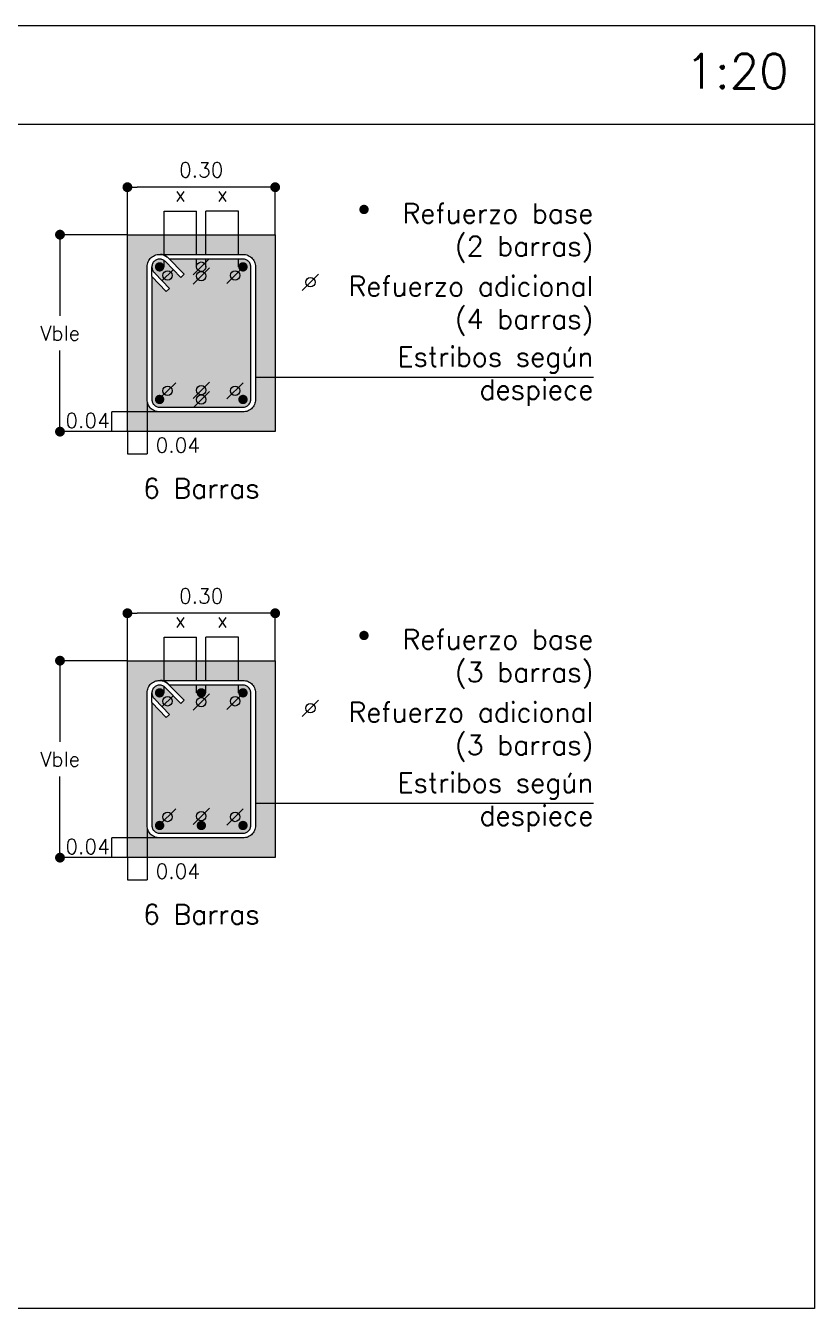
# Model space of a CAD drawing. Header units: millimetres. Extents: x -40 to 125, y -10 to 43.
# Drawn here: x 73.909 to 75.51, y -9.584 to -6.979 of the extents above; entities that cross this region are included whole.
import ezdxf

# ---------------------------------------------------------------- set-up
doc = ezdxf.new("R2010")
doc.units = ezdxf.units.MM
doc.header["$LTSCALE"] = 0.01
doc.header["$PDMODE"] = 3
for name, color, linetype in [('FC_BORDES', 4, 'Continuous'), ('FC_COTAS', 1, 'Continuous'), ('FC_COTAS @ 20', 1, 'Continuous'), ('FC_HATCH 254', 254, 'Continuous'), ('FC_R-80 @ 20', 11, 'Continuous'), ('FC_REFUERZO 2', 1, 'Continuous')]:
    doc.layers.add(name, color=color, linetype=linetype)
doc.layers.add('FC_HOJA', color=230, linetype='Continuous', plot=False)
doc.layers.add('FC_HOJA @ 20', color=230, linetype='Continuous', plot=False)
doc.styles.add('FC_TEXT', font='romans.shx', dxfattribs={"height": 0.002})
doc.styles.add('FC_TEXT1', font='romans.shx')
doc.dimstyles.new('FC_COTAS', dxfattribs={"dimtxt": 0.0015, "dimasz": 0.001, "dimexe": 0, "dimexo": 0, "dimgap": 0.001, "dimtad": 1, "dimtih": 1, "dimtoh": 1, "dimzin": 0, "dimdsep": 46, "dimtxsty": 'FC_TEXT1', "dimblk": 'DOT', "dimcen": 0.09, "dimclrd": 256, "dimclre": 256, "dimclrt": 256, "dimadec": 0, "dimazin": 0, "dimtfac": 1, "dimtix": 1, "dimtmove": 2, "dimatfit": 3, "dimfxl": 1.002, "dimtolj": 1, "dimtzin": 0, "dimlwd": -1, "dimarcsym": 0})
doc.dimstyles.new('FC_COTAS$7', dxfattribs={"dimtxt": 0.002, "dimasz": 0.002, "dimexe": 0, "dimexo": 0, "dimgap": 0.000375, "dimtad": 2, "dimtih": 1, "dimtoh": 1, "dimzin": 0, "dimdsep": 46, "dimtxsty": 'FC_TEXT1', "dimblk": 'DOT', "dimcen": 0.09, "dimclrd": 256, "dimclre": 256, "dimclrt": 11, "dimadec": 0, "dimazin": 0, "dimtfac": 1, "dimtix": 1, "dimtmove": 2, "dimatfit": 3, "dimfxl": 1.002, "dimtolj": 1, "dimtzin": 0, "dimlwd": -1, "dimarcsym": 0})

# ---------------------------------------------------------------- blocks, each defined once
blk = doc.blocks.new('_Dot')
at = {"color": 0, "linetype": 'ByBlock', "lineweight": -2}
blk.add_line((-0.5, 0), (-1, 0), dxfattribs=at)
at = {"color": 0, "linetype": 'ByBlock', "const_width": 0.5}
blk.add_lwpolyline([(-0.25, 0, 1), (0.25, 0, 1)], format="xyb", close=True, dxfattribs=at)
blk = doc.blocks.new('*D318')
at = {"layer": 'Defpoints', "color": 0, "transparency": 16777216}
for p in [(74.1151, -7.3068), (74.1151, -7.4032), (74.4151, -7.4032)]:
    blk.add_point(p, dxfattribs=at)
at = {"layer": 'FC_COTAS', "lineweight": -2, "transparency": 16777216}
for p, q in [((74.1151, -7.4032), (74.1151, -7.3068)), ((74.4151, -7.4032), (74.4151, -7.3068))]:
    blk.add_line(p, q, dxfattribs=at)
at = {"layer": 'FC_COTAS', "transparency": 16777216}
blk.add_line((74.3951, -7.3068), (74.1351, -7.3068), dxfattribs=at)
at = {"layer": 'FC_COTAS', "transparency": 16777216, "xscale": 0.02, "yscale": 0.02, "zscale": 0.02, "rotation": 180}
blk.add_blockref('_Dot', (74.1151, -7.3068), dxfattribs=at)
at = {"layer": 'FC_COTAS', "transparency": 16777216, "xscale": 0.02, "yscale": 0.02, "zscale": 0.02}
blk.add_blockref('_Dot', (74.4151, -7.3068), dxfattribs=at)
at = {"layer": 'FC_COTAS', "transparency": 16777216, "insert": (74.2651, -7.2718), "char_height": 0.03, "attachment_point": 5, "style": 'FC_TEXT1'}
blk.add_mtext('\\A1;0.30 ', dxfattribs=at)
blk = doc.blocks.new('*D323')
at = {"layer": 'Defpoints', "color": 0, "transparency": 16777216}
for p in [(73.9782, -7.4032), (74.1151, -7.4032), (74.1151, -7.8032)]:
    blk.add_point(p, dxfattribs=at)
at = {"layer": 'FC_COTAS', "lineweight": -2, "transparency": 16777216}
for p, q in [((74.1151, -7.4032), (73.9782, -7.4032)), ((74.1151, -7.8032), (73.9782, -7.8032))]:
    blk.add_line(p, q, dxfattribs=at)
at = {"layer": 'FC_COTAS', "transparency": 16777216}
for p, q in [((73.9782, -7.4232), (73.9782, -7.5682)), ((73.9782, -7.7832), (73.9782, -7.6382))]:
    blk.add_line(p, q, dxfattribs=at)
at = {"layer": 'FC_COTAS', "transparency": 16777216, "xscale": 0.02, "yscale": 0.02, "zscale": 0.02}
for p, rotation in [((73.9782, -7.4032), 90), ((73.9782, -7.8032), 270)]:
    blk.add_blockref('_Dot', p, dxfattribs=dict(at, rotation=rotation))
at = {"layer": 'FC_COTAS', "transparency": 16777216, "insert": (73.9782, -7.6032), "char_height": 0.03, "attachment_point": 5, "style": 'FC_TEXT1'}
blk.add_mtext('\\A1;Vble', dxfattribs=at)
blk = doc.blocks.new('*D324')
at = {"layer": 'Defpoints', "color": 0, "transparency": 16777216}
for p in [(74.0836, -7.7632), (74.1804, -7.7632), (74.1151, -7.8032)]:
    blk.add_point(p, dxfattribs=at)
at = {"layer": 'FC_COTAS', "lineweight": -2, "transparency": 16777216}
for p, q in [((74.1804, -7.7632), (74.0836, -7.7632)), ((74.1151, -7.8032), (74.0836, -7.8032))]:
    blk.add_line(p, q, dxfattribs=at)
at = {"layer": 'FC_COTAS', "transparency": 16777216}
blk.add_line((74.0836, -7.8032), (74.0836, -7.7632), dxfattribs=at)
at = {"layer": 'FC_COTAS', "transparency": 16777216, "insert": (74.0343, -7.7808), "char_height": 0.03, "attachment_point": 5, "style": 'FC_TEXT1'}
blk.add_mtext('\\A1;0.04', dxfattribs=at)
blk = doc.blocks.new('*D328')
at = {"layer": 'Defpoints', "color": 0, "transparency": 16777216}
for p in [(74.2556, -7.3555), (74.1896, -7.4686), (74.2556, -7.4683)]:
    blk.add_point(p, dxfattribs=at)
at = {"layer": 'FC_COTAS', "lineweight": -2, "transparency": 16777216}
for p, q in [((74.1896, -7.4686), (74.1896, -7.3555)), ((74.2556, -7.4683), (74.2556, -7.3555))]:
    blk.add_line(p, q, dxfattribs=at)
at = {"layer": 'FC_COTAS', "transparency": 16777216}
blk.add_line((74.1896, -7.3555), (74.2556, -7.3555), dxfattribs=at)
at = {"layer": 'FC_COTAS', "transparency": 16777216, "insert": (74.2226, -7.3205), "char_height": 0.03, "attachment_point": 5, "style": 'FC_TEXT1'}
blk.add_mtext('\\A1;x', dxfattribs=at)
blk = doc.blocks.new('*D335')
at = {"layer": 'Defpoints', "color": 0, "transparency": 16777216}
for p in [(74.2746, -7.3555), (74.2746, -7.4683), (74.3406, -7.4686)]:
    blk.add_point(p, dxfattribs=at)
at = {"layer": 'FC_COTAS', "lineweight": -2, "transparency": 16777216}
for p, q in [((74.2746, -7.4683), (74.2746, -7.3555)), ((74.3406, -7.4686), (74.3406, -7.3555))]:
    blk.add_line(p, q, dxfattribs=at)
at = {"layer": 'FC_COTAS', "transparency": 16777216}
blk.add_line((74.3406, -7.3555), (74.2746, -7.3555), dxfattribs=at)
at = {"layer": 'FC_COTAS', "transparency": 16777216, "insert": (74.3076, -7.3205), "char_height": 0.03, "attachment_point": 5, "style": 'FC_TEXT1'}
blk.add_mtext('\\A1;x', dxfattribs=at)
blk = doc.blocks.new('*D348')
at = {"layer": 'Defpoints', "color": 0, "transparency": 16777216}
for p in [(74.2556, -8.2207), (74.1896, -8.3337), (74.2556, -8.3335)]:
    blk.add_point(p, dxfattribs=at)
at = {"layer": 'FC_COTAS', "lineweight": -2, "transparency": 16777216}
for p, q in [((74.1896, -8.3337), (74.1896, -8.2207)), ((74.2556, -8.3335), (74.2556, -8.2207))]:
    blk.add_line(p, q, dxfattribs=at)
at = {"layer": 'FC_COTAS', "transparency": 16777216}
blk.add_line((74.1896, -8.2207), (74.2556, -8.2207), dxfattribs=at)
at = {"layer": 'FC_COTAS', "transparency": 16777216, "insert": (74.2226, -8.1857), "char_height": 0.03, "attachment_point": 5, "style": 'FC_TEXT1'}
blk.add_mtext('\\A1;x', dxfattribs=at)
blk = doc.blocks.new('*D349')
at = {"layer": 'Defpoints', "color": 0, "transparency": 16777216}
for p in [(74.1151, -8.172), (74.1151, -8.2684), (74.4151, -8.2684)]:
    blk.add_point(p, dxfattribs=at)
at = {"layer": 'FC_COTAS', "lineweight": -2, "transparency": 16777216}
for p, q in [((74.1151, -8.2684), (74.1151, -8.172)), ((74.4151, -8.2684), (74.4151, -8.172))]:
    blk.add_line(p, q, dxfattribs=at)
at = {"layer": 'FC_COTAS', "transparency": 16777216}
blk.add_line((74.3951, -8.172), (74.1351, -8.172), dxfattribs=at)
at = {"layer": 'FC_COTAS', "transparency": 16777216, "xscale": 0.02, "yscale": 0.02, "zscale": 0.02, "rotation": 180}
blk.add_blockref('_Dot', (74.1151, -8.172), dxfattribs=at)
at = {"layer": 'FC_COTAS', "transparency": 16777216, "xscale": 0.02, "yscale": 0.02, "zscale": 0.02}
blk.add_blockref('_Dot', (74.4151, -8.172), dxfattribs=at)
at = {"layer": 'FC_COTAS', "transparency": 16777216, "insert": (74.2651, -8.137), "char_height": 0.03, "attachment_point": 5, "style": 'FC_TEXT1'}
blk.add_mtext('\\A1;0.30 ', dxfattribs=at)
blk = doc.blocks.new('*D350')
at = {"layer": 'Defpoints', "color": 0, "transparency": 16777216}
for p in [(74.0836, -8.6284), (74.1804, -8.6284), (74.1151, -8.6684)]:
    blk.add_point(p, dxfattribs=at)
at = {"layer": 'FC_COTAS', "lineweight": -2, "transparency": 16777216}
for p, q in [((74.1804, -8.6284), (74.0836, -8.6284)), ((74.1151, -8.6684), (74.0836, -8.6684))]:
    blk.add_line(p, q, dxfattribs=at)
at = {"layer": 'FC_COTAS', "transparency": 16777216}
blk.add_line((74.0836, -8.6684), (74.0836, -8.6284), dxfattribs=at)
at = {"layer": 'FC_COTAS', "transparency": 16777216, "insert": (74.0343, -8.646), "char_height": 0.03, "attachment_point": 5, "style": 'FC_TEXT1'}
blk.add_mtext('\\A1;0.04', dxfattribs=at)
blk = doc.blocks.new('*D351')
at = {"layer": 'Defpoints', "color": 0, "transparency": 16777216}
for p in [(74.1551, -8.6031), (74.1151, -8.6684), (74.1551, -8.7133)]:
    blk.add_point(p, dxfattribs=at)
at = {"layer": 'FC_COTAS', "lineweight": -2, "transparency": 16777216}
for p, q in [((74.1551, -8.6031), (74.1551, -8.7133)), ((74.1151, -8.6684), (74.1151, -8.7133))]:
    blk.add_line(p, q, dxfattribs=at)
at = {"layer": 'FC_COTAS', "transparency": 16777216}
blk.add_line((74.1151, -8.7133), (74.1551, -8.7133), dxfattribs=at)
at = {"layer": 'FC_COTAS', "transparency": 16777216, "insert": (74.2175, -8.6961), "char_height": 0.03, "attachment_point": 5, "style": 'FC_TEXT1'}
blk.add_mtext('\\A1;0.04', dxfattribs=at)
blk = doc.blocks.new('*D360')
at = {"layer": 'Defpoints', "color": 0, "transparency": 16777216}
for p in [(74.1551, -7.7379), (74.1151, -7.8032), (74.1551, -7.8481)]:
    blk.add_point(p, dxfattribs=at)
at = {"layer": 'FC_COTAS', "lineweight": -2, "transparency": 16777216}
for p, q in [((74.1551, -7.7379), (74.1551, -7.8481)), ((74.1151, -7.8032), (74.1151, -7.8481))]:
    blk.add_line(p, q, dxfattribs=at)
at = {"layer": 'FC_COTAS', "transparency": 16777216}
blk.add_line((74.1151, -7.8481), (74.1551, -7.8481), dxfattribs=at)
at = {"layer": 'FC_COTAS', "transparency": 16777216, "insert": (74.2175, -7.8309), "char_height": 0.03, "attachment_point": 5, "style": 'FC_TEXT1'}
blk.add_mtext('\\A1;0.04', dxfattribs=at)
blk = doc.blocks.new('*D365')
at = {"layer": 'Defpoints', "color": 0, "transparency": 16777216}
for p in [(74.2746, -8.2207), (74.2746, -8.3334), (74.3406, -8.3337)]:
    blk.add_point(p, dxfattribs=at)
at = {"layer": 'FC_COTAS', "lineweight": -2, "transparency": 16777216}
for p, q in [((74.2746, -8.3334), (74.2746, -8.2207)), ((74.3406, -8.3337), (74.3406, -8.2207))]:
    blk.add_line(p, q, dxfattribs=at)
at = {"layer": 'FC_COTAS', "transparency": 16777216}
blk.add_line((74.3406, -8.2207), (74.2746, -8.2207), dxfattribs=at)
at = {"layer": 'FC_COTAS', "transparency": 16777216, "insert": (74.3076, -8.1857), "char_height": 0.03, "attachment_point": 5, "style": 'FC_TEXT1'}
blk.add_mtext('\\A1;x', dxfattribs=at)
blk = doc.blocks.new('*D366')
at = {"layer": 'Defpoints', "color": 0, "transparency": 16777216}
for p in [(73.9782, -8.2684), (74.1151, -8.2684), (74.1151, -8.6684)]:
    blk.add_point(p, dxfattribs=at)
at = {"layer": 'FC_COTAS', "lineweight": -2, "transparency": 16777216}
for p, q in [((74.1151, -8.2684), (73.9782, -8.2684)), ((74.1151, -8.6684), (73.9782, -8.6684))]:
    blk.add_line(p, q, dxfattribs=at)
at = {"layer": 'FC_COTAS', "transparency": 16777216}
for p, q in [((73.9782, -8.2884), (73.9782, -8.4334)), ((73.9782, -8.6484), (73.9782, -8.5034))]:
    blk.add_line(p, q, dxfattribs=at)
at = {"layer": 'FC_COTAS', "transparency": 16777216, "xscale": 0.02, "yscale": 0.02, "zscale": 0.02}
for p, rotation in [((73.9782, -8.2684), 90), ((73.9782, -8.6684), 270)]:
    blk.add_blockref('_Dot', p, dxfattribs=dict(at, rotation=rotation))
at = {"layer": 'FC_COTAS', "transparency": 16777216, "insert": (73.9782, -8.4684), "char_height": 0.03, "attachment_point": 5, "style": 'FC_TEXT1'}
blk.add_mtext('\\A1;Vble', dxfattribs=at)
blk = doc.blocks.new('*U95')
at = {"color": 0, "ltscale": 1.5}
blk.add_lwpolyline([(-0.0648, -0.0096), (-0.0648, -0.0096)], dxfattribs=at)
blk.add_wipeout([(-0.0828, 0), (0.0847, 0), (0.0873, -0.0001), (0.0899, -0.0006), (0.0925, -0.0012), (0.095, -0.0022), (0.0973, -0.0034), (0.0996, -0.0048), (0.1016, -0.0065), (0.1035, -0.0084), (0.1052, -0.0104), (0.1066, -0.0127), (0.1078, -0.015), (0.1088, -0.0175), (0.1094, -0.0201), (0.1099, -0.0227), (0.11, -0.0253), (0.11, -0.2947), (0.1099, -0.2973), (0.1094, -0.2999), (0.1088, -0.3025), (0.1078, -0.305), (0.1066, -0.3073), (0.1052, -0.3096), (0.1035, -0.3116), (0.1016, -0.3135), (0.0996, -0.3152), (0.0973, -0.3166), (0.095, -0.3178), (0.0925, -0.3188), (0.0899, -0.3194), (0.0873, -0.3199), (0.0847, -0.32), (-0.0847, -0.32), (-0.0873, -0.3199), (-0.0899, -0.3194), (-0.0925, -0.3188), (-0.095, -0.3178), (-0.0973, -0.3166), (-0.0996, -0.3152), (-0.1016, -0.3135), (-0.1035, -0.3116), (-0.1052, -0.3096), (-0.1066, -0.3073), (-0.1078, -0.305), (-0.1088, -0.3025), (-0.1094, -0.2999), (-0.1099, -0.2973), (-0.11, -0.2947), (-0.11, -0.0253), (-0.1099, -0.0227), (-0.1094, -0.0201), (-0.1088, -0.0175), (-0.1078, -0.015), (-0.1066, -0.0127), (-0.1052, -0.0104), (-0.1035, -0.0084), (-0.1016, -0.0065), (-0.0996, -0.0048), (-0.0973, -0.0034), (-0.095, -0.0022), (-0.0925, -0.0012), (-0.0899, -0.0006), (-0.0873, -0.0001), (-0.0847, 0), (-0.082, -0.0001), (-0.0794, -0.0006), (-0.0768, -0.0012), (-0.0744, -0.0022), (-0.072, -0.0034), (-0.0698, -0.0048), (-0.0684, -0.006), (-0.035, -0.0403), (-0.0418, -0.047), (-0.073, -0.0148), (-0.0741, -0.0137), (-0.0754, -0.0126), (-0.0768, -0.0117), (-0.0783, -0.011), (-0.0798, -0.0104), (-0.0814, -0.01), (-0.083, -0.0097), (-0.0847, -0.0096), (-0.0863, -0.0097), (-0.0879, -0.01), (-0.0895, -0.0104), (-0.0911, -0.011), (-0.0925, -0.0117), (-0.0939, -0.0126), (-0.0952, -0.0137), (-0.0963, -0.0148), (-0.0974, -0.0161), (-0.0983, -0.0175), (-0.099, -0.0189), (-0.0996, -0.0205), (-0.1, -0.0221), (-0.1003, -0.0237), (-0.1004, -0.0253), (-0.1003, -0.027), (-0.1, -0.0286), (-0.0996, -0.0302), (-0.099, -0.0317), (-0.0983, -0.0332), (-0.0974, -0.0346), (-0.0963, -0.0359), (-0.0952, -0.037), (-0.0941, -0.0379), (-0.0645, -0.0691), (-0.0715, -0.0757), (-0.1004, -0.0452), (-0.1004, -0.2947), (-0.1003, -0.2963), (-0.1, -0.2979), (-0.0996, -0.2995), (-0.099, -0.3011), (-0.0983, -0.3025), (-0.0974, -0.3039), (-0.0963, -0.3052), (-0.0952, -0.3063), (-0.0939, -0.3074), (-0.0925, -0.3083), (-0.0911, -0.309), (-0.0895, -0.3096), (-0.0879, -0.31), (-0.0863, -0.3103), (-0.0847, -0.3104), (0.0847, -0.3104), (0.0863, -0.3103), (0.0879, -0.31), (0.0895, -0.3096), (0.0911, -0.309), (0.0925, -0.3083), (0.0939, -0.3074), (0.0952, -0.3063), (0.0963, -0.3052), (0.0974, -0.3039), (0.0983, -0.3025), (0.099, -0.3011), (0.0996, -0.2995), (0.1, -0.2979), (0.1003, -0.2963), (0.1004, -0.2947), (0.1004, -0.0253), (0.1003, -0.0237), (0.1, -0.0221), (0.0996, -0.0205), (0.099, -0.0189), (0.0983, -0.0175), (0.0974, -0.0161), (0.0963, -0.0148), (0.0952, -0.0137), (0.0939, -0.0126), (0.0925, -0.0117), (0.0911, -0.011), (0.0895, -0.0104), (0.0879, -0.01), (0.0863, -0.0097), (0.0857, -0.0097), (-0.0646, -0.0097), (-0.0683, -0.0059), (-0.0697, -0.0048), (-0.0719, -0.0033), (-0.0743, -0.0021), (-0.0768, -0.0011), (-0.0794, -0.0005), (-0.082, 0)], dxfattribs=at)
blk.add_lwpolyline([(-0.0828, 0), (0.0847, 0), (0.0873, -0.0001), (0.0899, -0.0006), (0.0925, -0.0012), (0.095, -0.0022), (0.0973, -0.0034), (0.0996, -0.0048), (0.1016, -0.0065), (0.1035, -0.0084), (0.1052, -0.0104), (0.1066, -0.0127), (0.1078, -0.015), (0.1088, -0.0175), (0.1094, -0.0201), (0.1099, -0.0227), (0.11, -0.0253), (0.11, -0.2947), (0.1099, -0.2973), (0.1094, -0.2999), (0.1088, -0.3025), (0.1078, -0.305), (0.1066, -0.3073), (0.1052, -0.3096), (0.1035, -0.3116), (0.1016, -0.3135), (0.0996, -0.3152), (0.0973, -0.3166), (0.095, -0.3178), (0.0925, -0.3188), (0.0899, -0.3194), (0.0873, -0.3199), (0.0847, -0.32), (-0.0847, -0.32), (-0.0873, -0.3199), (-0.0899, -0.3194), (-0.0925, -0.3188), (-0.095, -0.3178), (-0.0973, -0.3166), (-0.0996, -0.3152), (-0.1016, -0.3135), (-0.1035, -0.3116), (-0.1052, -0.3096), (-0.1066, -0.3073), (-0.1078, -0.305), (-0.1088, -0.3025), (-0.1094, -0.2999), (-0.1099, -0.2973), (-0.11, -0.2947), (-0.11, -0.0253), (-0.1099, -0.0227), (-0.1094, -0.0201), (-0.1088, -0.0175), (-0.1078, -0.015), (-0.1066, -0.0127), (-0.1052, -0.0104), (-0.1035, -0.0084), (-0.1016, -0.0065), (-0.0996, -0.0048), (-0.0973, -0.0034), (-0.095, -0.0022), (-0.0925, -0.0012), (-0.0899, -0.0006), (-0.0873, -0.0001), (-0.0847, 0), (-0.082, -0.0001), (-0.0794, -0.0006), (-0.0768, -0.0012), (-0.0744, -0.0022), (-0.072, -0.0034), (-0.0698, -0.0048), (-0.0684, -0.006), (-0.035, -0.0403), (-0.0418, -0.047), (-0.073, -0.0148), (-0.0741, -0.0137), (-0.0754, -0.0126), (-0.0768, -0.0117), (-0.0783, -0.011), (-0.0798, -0.0104), (-0.0814, -0.01), (-0.083, -0.0097), (-0.0847, -0.0096), (-0.0863, -0.0097), (-0.0879, -0.01), (-0.0895, -0.0104), (-0.0911, -0.011), (-0.0925, -0.0117), (-0.0939, -0.0126), (-0.0952, -0.0137), (-0.0963, -0.0148), (-0.0974, -0.0161), (-0.0983, -0.0175), (-0.099, -0.0189), (-0.0996, -0.0205), (-0.1, -0.0221), (-0.1003, -0.0237), (-0.1004, -0.0253), (-0.1003, -0.027), (-0.1, -0.0286), (-0.0996, -0.0302), (-0.099, -0.0317), (-0.0983, -0.0332), (-0.0974, -0.0346), (-0.0963, -0.0359), (-0.0952, -0.037), (-0.0941, -0.0379), (-0.0645, -0.0691), (-0.0715, -0.0757), (-0.1004, -0.0452), (-0.1004, -0.2947), (-0.1003, -0.2963), (-0.1, -0.2979), (-0.0996, -0.2995), (-0.099, -0.3011), (-0.0983, -0.3025), (-0.0974, -0.3039), (-0.0963, -0.3052), (-0.0952, -0.3063), (-0.0939, -0.3074), (-0.0925, -0.3083), (-0.0911, -0.309), (-0.0895, -0.3096), (-0.0879, -0.31), (-0.0863, -0.3103), (-0.0847, -0.3104), (0.0847, -0.3104), (0.0863, -0.3103), (0.0879, -0.31), (0.0895, -0.3096), (0.0911, -0.309), (0.0925, -0.3083), (0.0939, -0.3074), (0.0952, -0.3063), (0.0963, -0.3052), (0.0974, -0.3039), (0.0983, -0.3025), (0.099, -0.3011), (0.0996, -0.2995), (0.1, -0.2979), (0.1003, -0.2963), (0.1004, -0.2947), (0.1004, -0.0253), (0.1003, -0.0237), (0.1, -0.0221), (0.0996, -0.0205), (0.099, -0.0189), (0.0983, -0.0175), (0.0974, -0.0161), (0.0963, -0.0148), (0.0952, -0.0137), (0.0939, -0.0126), (0.0925, -0.0117), (0.0911, -0.011), (0.0895, -0.0104), (0.0879, -0.01), (0.0863, -0.0097), (0.0857, -0.0097), (-0.0646, -0.0097), (-0.0683, -0.0059), (-0.0697, -0.0048), (-0.0719, -0.0033), (-0.0743, -0.0021), (-0.0768, -0.0011), (-0.0794, -0.0005), (-0.082, 0)], close=True, dxfattribs=at)
blk.add_lwpolyline([(-0.1004, -0.0452), (-0.1004, -0.0253)], dxfattribs=at)
blk = doc.blocks.new('*U96')
at = {"color": 0, "ltscale": 1.5}
blk.add_lwpolyline([(-0.0648, -0.0096), (-0.0648, -0.0096)], dxfattribs=at)
blk.add_wipeout([(-0.0828, 0), (0.0847, 0), (0.0873, -0.0001), (0.0899, -0.0006), (0.0925, -0.0012), (0.095, -0.0022), (0.0973, -0.0034), (0.0996, -0.0048), (0.1016, -0.0065), (0.1035, -0.0084), (0.1052, -0.0104), (0.1066, -0.0127), (0.1078, -0.015), (0.1088, -0.0175), (0.1094, -0.0201), (0.1099, -0.0227), (0.11, -0.0253), (0.11, -0.2947), (0.1099, -0.2973), (0.1094, -0.2999), (0.1088, -0.3025), (0.1078, -0.305), (0.1066, -0.3073), (0.1052, -0.3096), (0.1035, -0.3116), (0.1016, -0.3135), (0.0996, -0.3152), (0.0973, -0.3166), (0.095, -0.3178), (0.0925, -0.3188), (0.0899, -0.3194), (0.0873, -0.3199), (0.0847, -0.32), (-0.0847, -0.32), (-0.0873, -0.3199), (-0.0899, -0.3194), (-0.0925, -0.3188), (-0.095, -0.3178), (-0.0973, -0.3166), (-0.0996, -0.3152), (-0.1016, -0.3135), (-0.1035, -0.3116), (-0.1052, -0.3096), (-0.1066, -0.3073), (-0.1078, -0.305), (-0.1088, -0.3025), (-0.1094, -0.2999), (-0.1099, -0.2973), (-0.11, -0.2947), (-0.11, -0.0253), (-0.1099, -0.0227), (-0.1094, -0.0201), (-0.1088, -0.0175), (-0.1078, -0.015), (-0.1066, -0.0127), (-0.1052, -0.0104), (-0.1035, -0.0084), (-0.1016, -0.0065), (-0.0996, -0.0048), (-0.0973, -0.0034), (-0.095, -0.0022), (-0.0925, -0.0012), (-0.0899, -0.0006), (-0.0873, -0.0001), (-0.0847, 0), (-0.082, -0.0001), (-0.0794, -0.0006), (-0.0768, -0.0012), (-0.0744, -0.0022), (-0.072, -0.0034), (-0.0698, -0.0048), (-0.0684, -0.006), (-0.035, -0.0403), (-0.0418, -0.047), (-0.073, -0.0148), (-0.0741, -0.0137), (-0.0754, -0.0126), (-0.0768, -0.0117), (-0.0783, -0.011), (-0.0798, -0.0104), (-0.0814, -0.01), (-0.083, -0.0097), (-0.0847, -0.0096), (-0.0863, -0.0097), (-0.0879, -0.01), (-0.0895, -0.0104), (-0.0911, -0.011), (-0.0925, -0.0117), (-0.0939, -0.0126), (-0.0952, -0.0137), (-0.0963, -0.0148), (-0.0974, -0.0161), (-0.0983, -0.0175), (-0.099, -0.0189), (-0.0996, -0.0205), (-0.1, -0.0221), (-0.1003, -0.0237), (-0.1004, -0.0253), (-0.1003, -0.027), (-0.1, -0.0286), (-0.0996, -0.0302), (-0.099, -0.0317), (-0.0983, -0.0332), (-0.0974, -0.0346), (-0.0963, -0.0359), (-0.0952, -0.037), (-0.0941, -0.0379), (-0.0645, -0.0691), (-0.0715, -0.0757), (-0.1004, -0.0452), (-0.1004, -0.2947), (-0.1003, -0.2963), (-0.1, -0.2979), (-0.0996, -0.2995), (-0.099, -0.3011), (-0.0983, -0.3025), (-0.0974, -0.3039), (-0.0963, -0.3052), (-0.0952, -0.3063), (-0.0939, -0.3074), (-0.0925, -0.3083), (-0.0911, -0.309), (-0.0895, -0.3096), (-0.0879, -0.31), (-0.0863, -0.3103), (-0.0847, -0.3104), (0.0847, -0.3104), (0.0863, -0.3103), (0.0879, -0.31), (0.0895, -0.3096), (0.0911, -0.309), (0.0925, -0.3083), (0.0939, -0.3074), (0.0952, -0.3063), (0.0963, -0.3052), (0.0974, -0.3039), (0.0983, -0.3025), (0.099, -0.3011), (0.0996, -0.2995), (0.1, -0.2979), (0.1003, -0.2963), (0.1004, -0.2947), (0.1004, -0.0253), (0.1003, -0.0237), (0.1, -0.0221), (0.0996, -0.0205), (0.099, -0.0189), (0.0983, -0.0175), (0.0974, -0.0161), (0.0963, -0.0148), (0.0952, -0.0137), (0.0939, -0.0126), (0.0925, -0.0117), (0.0911, -0.011), (0.0895, -0.0104), (0.0879, -0.01), (0.0863, -0.0097), (0.0857, -0.0097), (-0.0646, -0.0097), (-0.0683, -0.0059), (-0.0697, -0.0048), (-0.0719, -0.0033), (-0.0743, -0.0021), (-0.0768, -0.0011), (-0.0794, -0.0005), (-0.082, 0)], dxfattribs=at)
blk.add_lwpolyline([(-0.0828, 0), (0.0847, 0), (0.0873, -0.0001), (0.0899, -0.0006), (0.0925, -0.0012), (0.095, -0.0022), (0.0973, -0.0034), (0.0996, -0.0048), (0.1016, -0.0065), (0.1035, -0.0084), (0.1052, -0.0104), (0.1066, -0.0127), (0.1078, -0.015), (0.1088, -0.0175), (0.1094, -0.0201), (0.1099, -0.0227), (0.11, -0.0253), (0.11, -0.2947), (0.1099, -0.2973), (0.1094, -0.2999), (0.1088, -0.3025), (0.1078, -0.305), (0.1066, -0.3073), (0.1052, -0.3096), (0.1035, -0.3116), (0.1016, -0.3135), (0.0996, -0.3152), (0.0973, -0.3166), (0.095, -0.3178), (0.0925, -0.3188), (0.0899, -0.3194), (0.0873, -0.3199), (0.0847, -0.32), (-0.0847, -0.32), (-0.0873, -0.3199), (-0.0899, -0.3194), (-0.0925, -0.3188), (-0.095, -0.3178), (-0.0973, -0.3166), (-0.0996, -0.3152), (-0.1016, -0.3135), (-0.1035, -0.3116), (-0.1052, -0.3096), (-0.1066, -0.3073), (-0.1078, -0.305), (-0.1088, -0.3025), (-0.1094, -0.2999), (-0.1099, -0.2973), (-0.11, -0.2947), (-0.11, -0.0253), (-0.1099, -0.0227), (-0.1094, -0.0201), (-0.1088, -0.0175), (-0.1078, -0.015), (-0.1066, -0.0127), (-0.1052, -0.0104), (-0.1035, -0.0084), (-0.1016, -0.0065), (-0.0996, -0.0048), (-0.0973, -0.0034), (-0.095, -0.0022), (-0.0925, -0.0012), (-0.0899, -0.0006), (-0.0873, -0.0001), (-0.0847, 0), (-0.082, -0.0001), (-0.0794, -0.0006), (-0.0768, -0.0012), (-0.0744, -0.0022), (-0.072, -0.0034), (-0.0698, -0.0048), (-0.0684, -0.006), (-0.035, -0.0403), (-0.0418, -0.047), (-0.073, -0.0148), (-0.0741, -0.0137), (-0.0754, -0.0126), (-0.0768, -0.0117), (-0.0783, -0.011), (-0.0798, -0.0104), (-0.0814, -0.01), (-0.083, -0.0097), (-0.0847, -0.0096), (-0.0863, -0.0097), (-0.0879, -0.01), (-0.0895, -0.0104), (-0.0911, -0.011), (-0.0925, -0.0117), (-0.0939, -0.0126), (-0.0952, -0.0137), (-0.0963, -0.0148), (-0.0974, -0.0161), (-0.0983, -0.0175), (-0.099, -0.0189), (-0.0996, -0.0205), (-0.1, -0.0221), (-0.1003, -0.0237), (-0.1004, -0.0253), (-0.1003, -0.027), (-0.1, -0.0286), (-0.0996, -0.0302), (-0.099, -0.0317), (-0.0983, -0.0332), (-0.0974, -0.0346), (-0.0963, -0.0359), (-0.0952, -0.037), (-0.0941, -0.0379), (-0.0645, -0.0691), (-0.0715, -0.0757), (-0.1004, -0.0452), (-0.1004, -0.2947), (-0.1003, -0.2963), (-0.1, -0.2979), (-0.0996, -0.2995), (-0.099, -0.3011), (-0.0983, -0.3025), (-0.0974, -0.3039), (-0.0963, -0.3052), (-0.0952, -0.3063), (-0.0939, -0.3074), (-0.0925, -0.3083), (-0.0911, -0.309), (-0.0895, -0.3096), (-0.0879, -0.31), (-0.0863, -0.3103), (-0.0847, -0.3104), (0.0847, -0.3104), (0.0863, -0.3103), (0.0879, -0.31), (0.0895, -0.3096), (0.0911, -0.309), (0.0925, -0.3083), (0.0939, -0.3074), (0.0952, -0.3063), (0.0963, -0.3052), (0.0974, -0.3039), (0.0983, -0.3025), (0.099, -0.3011), (0.0996, -0.2995), (0.1, -0.2979), (0.1003, -0.2963), (0.1004, -0.2947), (0.1004, -0.0253), (0.1003, -0.0237), (0.1, -0.0221), (0.0996, -0.0205), (0.099, -0.0189), (0.0983, -0.0175), (0.0974, -0.0161), (0.0963, -0.0148), (0.0952, -0.0137), (0.0939, -0.0126), (0.0925, -0.0117), (0.0911, -0.011), (0.0895, -0.0104), (0.0879, -0.01), (0.0863, -0.0097), (0.0857, -0.0097), (-0.0646, -0.0097), (-0.0683, -0.0059), (-0.0697, -0.0048), (-0.0719, -0.0033), (-0.0743, -0.0021), (-0.0768, -0.0011), (-0.0794, -0.0005), (-0.082, 0)], close=True, dxfattribs=at)
blk.add_lwpolyline([(-0.1004, -0.0452), (-0.1004, -0.0253)], dxfattribs=at)

msp = doc.modelspace()

# ---------------------------------------------------------------- hatches: boundary and pattern name
at = {"layer": 'FC_HATCH 254'}
h = msp.add_hatch(color=256, dxfattribs=at)
h.dxf.hatch_style = 1
h.paths.add_polyline_path([(74.1151, -7.8032), (74.1151, -7.4032), (74.4151, -7.4032), (74.4151, -7.8032)])
h = msp.add_hatch(color=256, dxfattribs=at)
h.dxf.hatch_style = 1
h.paths.add_polyline_path([(74.1151, -8.6684), (74.1151, -8.2684), (74.4151, -8.2684), (74.4151, -8.6684)])

# ---------------------------------------------------------------- linework, layer by layer
at = {"layer": 'FC_BORDES'}
for points in [[(74.1151, -7.8032), (74.1151, -7.4032), (74.4151, -7.4032), (74.4151, -7.8032)], [(74.1151, -8.6684), (74.1151, -8.2684), (74.4151, -8.2684), (74.4151, -8.6684)]]:
    msp.add_lwpolyline(points, close=True, dxfattribs=at)
at = {"layer": 'FC_HOJA', "ltscale": 0.6}
msp.add_lwpolyline([(68.8865, -6.9787), (75.5098, -6.9787), (75.5098, -9.5837), (68.8865, -9.5837)], close=True, dxfattribs=at)
msp.add_lwpolyline([(68.8865, -7.1787), (75.5098, -7.1787)], dxfattribs=at)
at = {"layer": 'FC_REFUERZO 2', "ltscale": 0.35}
for p, q in [((74.2131, -7.4695), (74.1799, -7.5026)), ((74.2817, -7.4517), (74.2485, -7.4848)), ((74.2817, -7.4708), (74.2485, -7.5039)), ((74.3503, -7.4695), (74.3172, -7.5026)), ((74.5032, -7.4833), (74.47, -7.5164)), ((74.1799, -7.7369), (74.2131, -7.7038)), ((74.2817, -7.7025), (74.2485, -7.7357)), ((74.3172, -7.7369), (74.3503, -7.7038)), ((74.2817, -7.7216), (74.2485, -7.7547)), ((74.2131, -8.3344), (74.1799, -8.3675)), ((74.2817, -8.3359), (74.2485, -8.3691)), ((74.3503, -8.3344), (74.3172, -8.3675)), ((74.5032, -8.3484), (74.47, -8.3816)), ((74.2131, -8.5693), (74.1799, -8.6024)), ((74.2485, -8.6008), (74.2817, -8.5677)), ((74.3503, -8.5693), (74.3172, -8.6024))]:
    msp.add_line(p, q, dxfattribs=at)
at = {"layer": 'FC_REFUERZO 2', "const_width": 0.0095}
for points in [[(74.5907, -7.352, 1), (74.6002, -7.352, 1)], [(74.1852, -7.4686, -1), (74.1757, -7.4686, -1)], [(74.345, -7.4686, 1), (74.3545, -7.4686, 1)], [(74.1852, -7.7379, 1), (74.1757, -7.7379, 1)], [(74.345, -7.7379, -1), (74.3545, -7.7379, -1)], [(74.5907, -8.2172, 1), (74.6002, -8.2172, 1)], [(74.1852, -8.3337, -1), (74.1757, -8.3337, -1)], [(74.2699, -8.3337, -1), (74.2604, -8.3337, -1)], [(74.345, -8.3337, 1), (74.3545, -8.3337, 1)], [(74.1852, -8.6031, 1), (74.1757, -8.6031, 1)], [(74.2699, -8.6031, 1), (74.2604, -8.6031, 1)], [(74.345, -8.6031, -1), (74.3545, -8.6031, -1)]]:
    msp.add_lwpolyline(points, format="xyb", close=True, dxfattribs=at)
at = {"layer": 'FC_REFUERZO 2'}
for centre in [(74.2651, -7.4682), (74.1965, -7.4861), (74.2651, -7.4873), (74.3337, -7.4861), (74.4866, -7.4998), (74.1965, -7.7203), (74.2651, -7.7191), (74.3337, -7.7203), (74.2651, -7.7382), (74.1965, -8.3509), (74.2651, -8.3525), (74.3337, -8.3509), (74.4866, -8.365), (74.1965, -8.5858), (74.2651, -8.5843), (74.3337, -8.5858)]:
    msp.add_circle(centre, 0.00954, dxfattribs=at)

# ---------------------------------------------------------------- texts
at = {"layer": 'FC_COTAS @ 20', "color": 11, "char_height": 0.04, "attachment_point": 9, "style": 'FC_TEXT1'}
for insert in [(75.0611, -7.751), (75.0611, -8.6162)]:
    msp.add_mtext('Estribos según\\Pdespiece', dxfattribs=dict(at, insert=insert))
at = {"layer": 'FC_HOJA @ 20', "insert": (75.4578, -7.0712), "char_height": 0.07, "attachment_point": 6, "style": 'FC_TEXT'}
msp.add_mtext('1:20', dxfattribs=at)
at = {"layer": 'FC_R-80 @ 20', "char_height": 0.04, "attachment_point": 9, "style": 'FC_TEXT1'}
for s, insert in [('Refuerzo base\\P(2 barras)', (75.0611, -7.4598)), ('Refuerzo adicional\\P(4 barras)', (75.0611, -7.6077)), ('Refuerzo base\\P(3 barras)', (75.0611, -8.325)), ('Refuerzo adicional\\P(3 barras)', (75.0611, -8.4729))]:
    msp.add_mtext(s, dxfattribs=dict(at, insert=insert))
at = {"layer": 'FC_R-80 @ 20', "char_height": 0.04, "width": 0.267067, "attachment_point": 8, "style": 'FC_TEXT1'}
for insert in [(74.2651, -7.9384), (74.2651, -8.8036)]:
    msp.add_mtext('6 Barras', dxfattribs=dict(at, insert=insert))

# ---------------------------------------------------------------- dimensions: what is measured, and where the dimension line sits
at = {"layer": 'FC_COTAS @ 20'}
for base, p1, p2, text, picture, middle in [((74.1151, -7.3068), (74.4151, -7.4032), (74.1151, -7.4032), '<> ', '*D318', (74.2651, -7.2718)), ((74.2556, -7.3555), (74.1896, -7.4686), (74.2556, -7.4683), 'x', '*D328', (74.2226, -7.3205)), ((74.1151, -8.172), (74.4151, -8.2684), (74.1151, -8.2684), '<> ', '*D349', (74.2651, -8.137)), ((74.2556, -8.2207), (74.1896, -8.3337), (74.2556, -8.3335), 'x', '*D348', (74.2226, -8.1857))]:
    dim = msp.add_linear_dim(base=base, p1=p1, p2=p2, text=text, dimstyle='FC_COTAS', override={"dimscale": 20, "dimtix": 1, "dimtofl": 1, "dimtmove": 2, "dimatfit": 1}, dxfattribs=at)
    dim.commit()
    dim.dimension.update_dxf_attribs({"geometry": picture, "text_midpoint": middle})
for base, p1, p2, angle, text, picture, middle in [((74.2746, -7.3555), (74.3406, -7.4686), (74.2746, -7.4683), 180, 'x', '*D335', (74.3076, -7.3205)), ((73.9782, -7.4032), (74.1151, -7.8032), (74.1151, -7.4032), 90, 'Vble', '*D323', (73.9782, -7.6032)), ((74.2746, -8.2207), (74.3406, -8.3337), (74.2746, -8.3334), 180, 'x', '*D365', (74.3076, -8.1857)), ((73.9782, -8.2684), (74.1151, -8.6684), (74.1151, -8.2684), 90, 'Vble', '*D366', (73.9782, -8.4684))]:
    dim = msp.add_linear_dim(base=base, p1=p1, p2=p2, angle=angle, text=text, dimstyle='FC_COTAS', override={"dimscale": 20, "dimtix": 1, "dimtofl": 1, "dimtmove": 2, "dimatfit": 1}, dxfattribs=at)
    dim.commit()
    dim.dimension.update_dxf_attribs({"geometry": picture, "text_midpoint": middle})
for base, p1, p2, picture, middle in [((74.0836, -7.7632), (74.1151, -7.8032), (74.1804, -7.7632), '*D324', (74.0343, -7.7808)), ((74.0836, -8.6284), (74.1151, -8.6684), (74.1804, -8.6284), '*D350', (74.0343, -8.646))]:
    dim = msp.add_linear_dim(base=base, p1=p1, p2=p2, angle=90, dimstyle='FC_COTAS', override={"dimscale": 20, "dimtix": 1, "dimtofl": 1, "dimtmove": 2, "dimatfit": 1}, dxfattribs=at)
    dim.commit()
    dim.dimension.update_dxf_attribs({"geometry": picture, "text_midpoint": middle, "dimtype": 128})
for base, p1, p2, picture, middle in [((74.1551, -7.8481), (74.1151, -7.8032), (74.1551, -7.7379), '*D360', (74.2175, -7.8309)), ((74.1551, -8.7133), (74.1151, -8.6684), (74.1551, -8.6031), '*D351', (74.2175, -8.6961))]:
    dim = msp.add_linear_dim(base=base, p1=p1, p2=p2, dimstyle='FC_COTAS', override={"dimscale": 20, "dimtix": 1, "dimtofl": 1, "dimtmove": 2, "dimatfit": 1}, dxfattribs=at)
    dim.commit()
    dim.dimension.update_dxf_attribs({"geometry": picture, "text_midpoint": middle, "dimtype": 128})

# ---------------------------------------------------------------- leaders
at = {"layer": 'FC_COTAS @ 20', "annotation_type": 0, "has_hookline": 1, "hookline_direction": 0, "text_width": 0.4362}
for points in [[(74.3751, -7.6923), (74.6174, -7.6923)], [(74.3751, -8.5575), (74.6174, -8.5575)]]:
    msp.add_leader(points, dimstyle='FC_COTAS$7', override={"dimscale": 20, "dimgap": 0.000375, "dimtad": 1}, dxfattribs=at)

# ---------------------------------------------------------------- next in the draw order: block references
at = {"layer": 'FC_REFUERZO 2'}
for name, p in [('*U95', (74.2651, -7.4432)), ('*U96', (74.2651, -8.3084))]:
    msp.add_blockref(name, p, dxfattribs=at)

doc.saveas('drawing.dxf')
